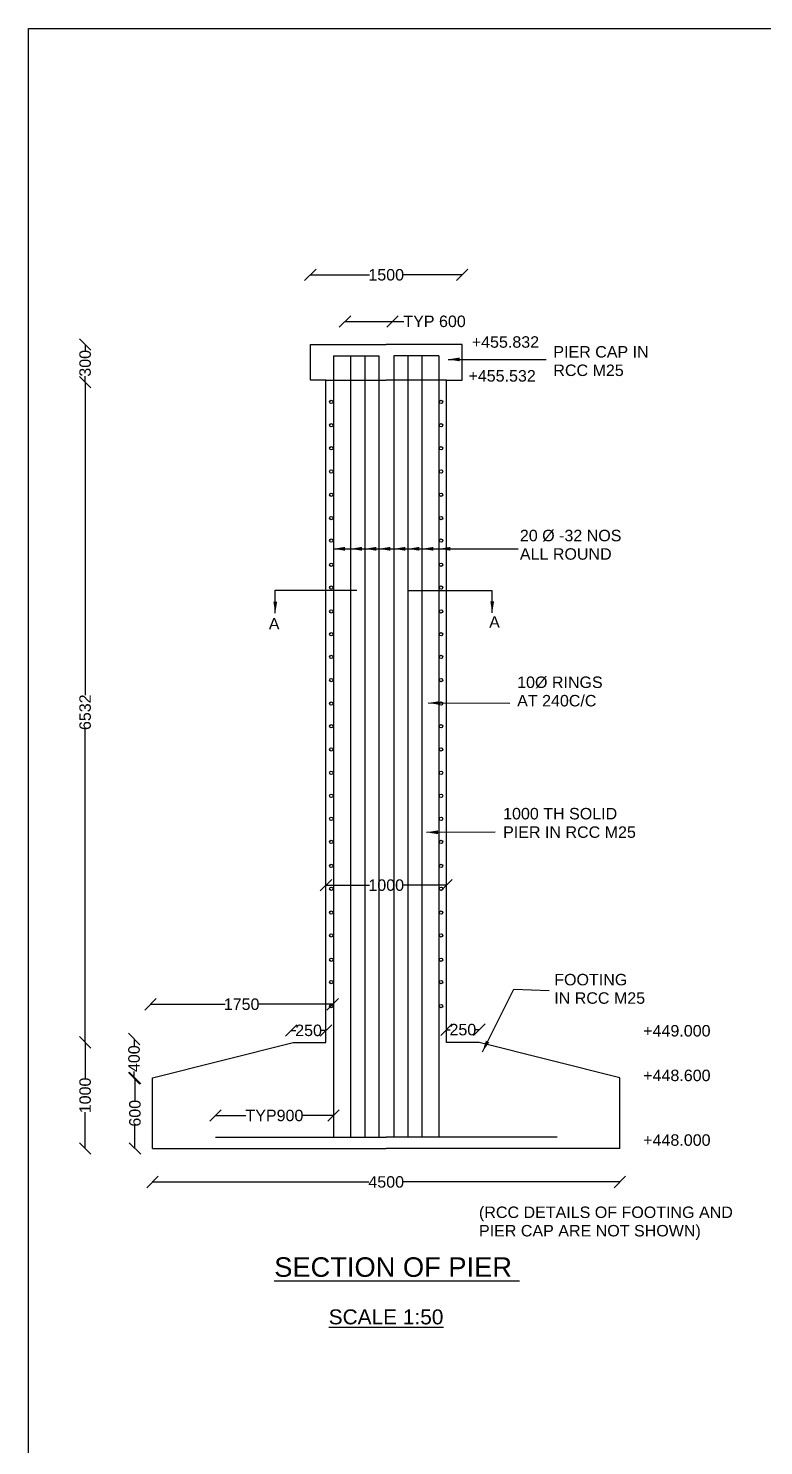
# Model space of a CAD drawing. Header units: millimetres. Extents: x -53240590 to -53219363, y 22122106 to 22136096.
# Drawn here: x -53240590 to -53237387, y 22129919 to 22136096 of the extents above; entities that cross this region are included whole.
import ezdxf

# ---------------------------------------------------------------- set-up
doc = ezdxf.new("R2010")
doc.units = ezdxf.units.MM
doc.header["$MEASUREMENT"] = 0
for name, color, linetype in [('DIMENSION', 7, 'Continuous'), ('DRAWING', 2, 'Continuous'), ('TEXT', 7, 'Continuous')]:
    doc.layers.add(name, color=color, linetype=linetype)
doc.styles.get("Standard").update_dxf_attribs({"font": 'arial.ttf', "height": 50})
doc.dimstyles.get("Standard").update_dxf_attribs({"dimtxt": 50, "dimasz": 50, "dimexe": 0.18, "dimexo": 0.0625, "dimgap": 0.09, "dimtad": 0, "dimdec": 0, "dimzin": 0, "dimdsep": 46, "dimtxsty": 'Standard', "dimblk": 'OBLIQUE', "dimcen": 0.09, "dimse1": 1, "dimse2": 1, "dimadec": 0, "dimazin": 0, "dimtfac": 1, "dimtdec": 0, "dimtofl": 0, "dimtmove": 0, "dimatfit": 3, "dimfxl": 1, "dimtolj": 1, "dimtzin": 0, "dimarcsym": 0})

# ---------------------------------------------------------------- blocks, each defined once
blk = doc.blocks.new('_Oblique')
at = {"color": 0, "linetype": 'ByBlock', "lineweight": -2}
blk.add_line((-0.5, -0.5), (0.5, 0.5), dxfattribs=at)
blk = doc.blocks.new('*D54')
at = {"layer": 'Defpoints', "color": 0, "transparency": 16777216}
for p in [(-53238700.6, 22135021.4), (-53239361.6, 22134717.3), (-53238700.6, 22134717.3)]:
    blk.add_point(p, dxfattribs=at)
at = {"layer": 'DIMENSION', "color": 0, "lineweight": -2, "transparency": 16777216}
for p, q in [((-53239361.6, 22135021.4), (-53239103.4, 22135021.4)), ((-53238700.6, 22135021.4), (-53238958.8, 22135021.4))]:
    blk.add_line(p, q, dxfattribs=at)
at = {"layer": 'DIMENSION', "color": 0, "lineweight": -2, "transparency": 16777216, "xscale": 50, "yscale": 50, "zscale": 50, "rotation": 180}
blk.add_blockref('_Oblique', (-53239361.6, 22135021.4), dxfattribs=at)
at = {"layer": 'DIMENSION', "color": 0, "lineweight": -2, "transparency": 16777216, "xscale": 50, "yscale": 50, "zscale": 50}
blk.add_blockref('_Oblique', (-53238700.6, 22135021.4), dxfattribs=at)
at = {"layer": 'DIMENSION', "color": 0, "transparency": 16777216, "insert": (-53239031.1, 22135021.4), "char_height": 50, "attachment_point": 5}
blk.add_mtext('\\A1;1500', dxfattribs=at)
blk = doc.blocks.new('*D55')
at = {"layer": 'Defpoints', "color": 0, "transparency": 16777216}
for p in [(-53239004, 22134818.5), (-53239210.9, 22134668.7), (-53239004, 22134668.7)]:
    blk.add_point(p, dxfattribs=at)
at = {"layer": 'DIMENSION', "color": 0, "lineweight": -2, "transparency": 16777216}
for p, q in [((-53239210.9, 22134818.5), (-53239004, 22134818.5)), ((-53239004, 22134818.5), (-53238954, 22134818.5))]:
    blk.add_line(p, q, dxfattribs=at)
at = {"layer": 'DIMENSION', "color": 0, "lineweight": -2, "transparency": 16777216, "xscale": 50, "yscale": 50, "zscale": 50, "rotation": 180}
blk.add_blockref('_Oblique', (-53239210.9, 22134818.5), dxfattribs=at)
at = {"layer": 'DIMENSION', "color": 0, "lineweight": -2, "transparency": 16777216, "xscale": 50, "yscale": 50, "zscale": 50}
blk.add_blockref('_Oblique', (-53239004, 22134818.5), dxfattribs=at)
at = {"layer": 'DIMENSION', "color": 0, "transparency": 16777216, "insert": (-53238820.5, 22134818.5), "char_height": 50, "attachment_point": 5}
blk.add_mtext('\\A1;TYP 600', dxfattribs=at)
blk = doc.blocks.new('*D56')
at = {"layer": 'Defpoints', "color": 0, "transparency": 16777216}
for p in [(-53239293.6, 22132361.7), (-53239293.6, 22132361.7), (-53238768.6, 22132361.7)]:
    blk.add_point(p, dxfattribs=at)
at = {"layer": 'DIMENSION', "color": 0, "lineweight": -2, "transparency": 16777216}
for p, q in [((-53239293.6, 22132361.7), (-53239103.4, 22132361.7)), ((-53238768.6, 22132361.7), (-53238958.8, 22132361.7))]:
    blk.add_line(p, q, dxfattribs=at)
at = {"layer": 'DIMENSION', "color": 0, "lineweight": -2, "transparency": 16777216, "xscale": 50, "yscale": 50, "zscale": 50, "rotation": 180}
blk.add_blockref('_Oblique', (-53239293.6, 22132361.7), dxfattribs=at)
at = {"layer": 'DIMENSION', "color": 0, "lineweight": -2, "transparency": 16777216, "xscale": 50, "yscale": 50, "zscale": 50}
blk.add_blockref('_Oblique', (-53238768.6, 22132361.7), dxfattribs=at)
at = {"layer": 'DIMENSION', "color": 0, "transparency": 16777216, "insert": (-53239031.1, 22132361.7), "char_height": 50, "attachment_point": 5}
blk.add_mtext('\\A1;1000', dxfattribs=at)
blk = doc.blocks.new('*D57')
at = {"layer": 'Defpoints', "color": 0, "transparency": 16777216}
for p in [(-53238768.6, 22131732), (-53238768.6, 22131675.7), (-53238625.7, 22131675.7)]:
    blk.add_point(p, dxfattribs=at)
at = {"layer": 'DIMENSION', "color": 0, "lineweight": -2, "transparency": 16777216}
for p, q in [((-53238768.6, 22131732), (-53238752.8, 22131732)), ((-53238625.7, 22131732), (-53238641.5, 22131732))]:
    blk.add_line(p, q, dxfattribs=at)
at = {"layer": 'DIMENSION', "color": 0, "lineweight": -2, "transparency": 16777216, "xscale": 50, "yscale": 50, "zscale": 50, "rotation": 180}
blk.add_blockref('_Oblique', (-53238768.6, 22131732), dxfattribs=at)
at = {"layer": 'DIMENSION', "color": 0, "lineweight": -2, "transparency": 16777216, "xscale": 50, "yscale": 50, "zscale": 50}
blk.add_blockref('_Oblique', (-53238625.7, 22131732), dxfattribs=at)
at = {"layer": 'DIMENSION', "color": 0, "transparency": 16777216, "insert": (-53238697.2, 22131732), "char_height": 50, "attachment_point": 5}
blk.add_mtext('\\A1;250', dxfattribs=at)
blk = doc.blocks.new('*D58')
at = {"layer": 'Defpoints', "color": 0, "transparency": 16777216}
for p in [(-53239444.9, 22131728.8), (-53239444.9, 22131673.6), (-53239293.6, 22131675.7)]:
    blk.add_point(p, dxfattribs=at)
at = {"layer": 'DIMENSION', "color": 0, "lineweight": -2, "transparency": 16777216}
for p, q in [((-53239444.9, 22131728.8), (-53239424.9, 22131728.8)), ((-53239293.6, 22131728.8), (-53239313.6, 22131728.8))]:
    blk.add_line(p, q, dxfattribs=at)
at = {"layer": 'DIMENSION', "color": 0, "lineweight": -2, "transparency": 16777216, "xscale": 50, "yscale": 50, "zscale": 50, "rotation": 180}
blk.add_blockref('_Oblique', (-53239444.9, 22131728.8), dxfattribs=at)
at = {"layer": 'DIMENSION', "color": 0, "lineweight": -2, "transparency": 16777216, "xscale": 50, "yscale": 50, "zscale": 50}
blk.add_blockref('_Oblique', (-53239293.6, 22131728.8), dxfattribs=at)
at = {"layer": 'DIMENSION', "color": 0, "transparency": 16777216, "insert": (-53239369.3, 22131728.8), "char_height": 50, "attachment_point": 5}
blk.add_mtext('\\A1;250', dxfattribs=at)
blk = doc.blocks.new('*D59')
at = {"layer": 'Defpoints', "color": 0, "transparency": 16777216}
for p in [(-53240057.6, 22131842.8), (-53240057.6, 22131842.8), (-53239264.3, 22131839.4)]:
    blk.add_point(p, dxfattribs=at)
at = {"layer": 'DIMENSION', "color": 0, "lineweight": -2, "transparency": 16777216}
for p, q in [((-53240057.6, 22131842.8), (-53239733.3, 22131842.8)), ((-53239264.3, 22131842.8), (-53239588.7, 22131842.8))]:
    blk.add_line(p, q, dxfattribs=at)
at = {"layer": 'DIMENSION', "color": 0, "lineweight": -2, "transparency": 16777216, "xscale": 50, "yscale": 50, "zscale": 50, "rotation": 180}
blk.add_blockref('_Oblique', (-53240057.6, 22131842.8), dxfattribs=at)
at = {"layer": 'DIMENSION', "color": 0, "lineweight": -2, "transparency": 16777216, "xscale": 50, "yscale": 50, "zscale": 50}
blk.add_blockref('_Oblique', (-53239264.3, 22131842.8), dxfattribs=at)
at = {"layer": 'DIMENSION', "color": 0, "transparency": 16777216, "insert": (-53239661, 22131842.8), "char_height": 50, "attachment_point": 5}
blk.add_mtext('\\A1;1750', dxfattribs=at)
blk = doc.blocks.new('*D60')
at = {"layer": 'Defpoints', "color": 0, "transparency": 16777216}
for p in [(-53239775.1, 22131357.9), (-53239775.1, 22131263), (-53239261, 22131263)]:
    blk.add_point(p, dxfattribs=at)
at = {"layer": 'DIMENSION', "color": 0, "lineweight": -2, "transparency": 16777216}
for p, q in [((-53239775.1, 22131357.9), (-53239641.9, 22131357.9)), ((-53239261, 22131357.9), (-53239394.3, 22131357.9))]:
    blk.add_line(p, q, dxfattribs=at)
at = {"layer": 'DIMENSION', "color": 0, "lineweight": -2, "transparency": 16777216, "xscale": 50, "yscale": 50, "zscale": 50, "rotation": 180}
blk.add_blockref('_Oblique', (-53239775.1, 22131357.9), dxfattribs=at)
at = {"layer": 'DIMENSION', "color": 0, "lineweight": -2, "transparency": 16777216, "xscale": 50, "yscale": 50, "zscale": 50}
blk.add_blockref('_Oblique', (-53239261, 22131357.9), dxfattribs=at)
at = {"layer": 'DIMENSION', "color": 0, "transparency": 16777216, "insert": (-53239518.1, 22131357.9), "char_height": 50, "attachment_point": 5}
blk.add_mtext('\\A1;TYP900', dxfattribs=at)
blk = doc.blocks.new('*D61')
at = {"layer": 'Defpoints', "color": 0, "transparency": 16777216}
for p in [(-53240048.8, 22131214), (-53238013.4, 22131214), (-53240048.8, 22131068.3)]:
    blk.add_point(p, dxfattribs=at)
at = {"layer": 'DIMENSION', "color": 0, "lineweight": -2, "transparency": 16777216}
for p, q in [((-53240048.8, 22131068.3), (-53239106.8, 22131068.3)), ((-53238013.4, 22131068.3), (-53238955.4, 22131068.3))]:
    blk.add_line(p, q, dxfattribs=at)
at = {"layer": 'DIMENSION', "color": 0, "lineweight": -2, "transparency": 16777216, "xscale": 50, "yscale": 50, "zscale": 50, "rotation": 180}
blk.add_blockref('_Oblique', (-53240048.8, 22131068.3), dxfattribs=at)
at = {"layer": 'DIMENSION', "color": 0, "lineweight": -2, "transparency": 16777216, "xscale": 50, "yscale": 50, "zscale": 50}
blk.add_blockref('_Oblique', (-53238013.4, 22131068.3), dxfattribs=at)
at = {"layer": 'DIMENSION', "color": 0, "transparency": 16777216, "insert": (-53239031.1, 22131068.3), "char_height": 50, "attachment_point": 5}
blk.add_mtext('\\A1;4500', dxfattribs=at)
blk = doc.blocks.new('*D62')
at = {"layer": 'Defpoints', "color": 0, "transparency": 16777216}
for p in [(-53240125.5, 22131521.5), (-53240048.8, 22131521.5), (-53240048.8, 22131214)]:
    blk.add_point(p, dxfattribs=at)
at = {"layer": 'DIMENSION', "color": 0, "lineweight": -2, "transparency": 16777216}
for p, q in [((-53240125.5, 22131521.5), (-53240125.5, 22131423.2)), ((-53240125.5, 22131214), (-53240125.5, 22131312.4))]:
    blk.add_line(p, q, dxfattribs=at)
at = {"layer": 'DIMENSION', "color": 0, "lineweight": -2, "transparency": 16777216, "xscale": 50, "yscale": 50, "zscale": 50}
for p, rotation in [((-53240125.5, 22131521.5), 90), ((-53240125.5, 22131214), 270)]:
    blk.add_blockref('_Oblique', p, dxfattribs=dict(at, rotation=rotation))
at = {"layer": 'DIMENSION', "color": 0, "transparency": 16777216, "insert": (-53240125.5, 22131367.8), "char_height": 50, "attachment_point": 5, "rotation": 90}
blk.add_mtext('\\A1;600', dxfattribs=at)
blk = doc.blocks.new('*D63')
at = {"layer": 'Defpoints', "color": 0, "transparency": 16777216}
for p in [(-53240129.4, 22131691.2), (-53240048.8, 22131691.2), (-53240048.8, 22131520.3)]:
    blk.add_point(p, dxfattribs=at)
at = {"layer": 'DIMENSION', "color": 0, "lineweight": -2, "transparency": 16777216}
for p, q in [((-53240129.4, 22131691.2), (-53240129.4, 22131662)), ((-53240129.4, 22131520.3), (-53240129.4, 22131549.5))]:
    blk.add_line(p, q, dxfattribs=at)
at = {"layer": 'DIMENSION', "color": 0, "lineweight": -2, "transparency": 16777216, "xscale": 50, "yscale": 50, "zscale": 50}
for p, rotation in [((-53240129.4, 22131691.2), 90), ((-53240129.4, 22131520.3), 270)]:
    blk.add_blockref('_Oblique', p, dxfattribs=dict(at, rotation=rotation))
at = {"layer": 'DIMENSION', "color": 0, "transparency": 16777216, "insert": (-53240129.4, 22131605.7), "char_height": 50, "attachment_point": 5, "rotation": 90}
blk.add_mtext('\\A1;400', dxfattribs=at)
blk = doc.blocks.new('*D64')
at = {"layer": 'Defpoints', "color": 0, "transparency": 16777216}
for p in [(-53240347.4, 22131677), (-53240342.5, 22131677), (-53240349.9, 22131214)]:
    blk.add_point(p, dxfattribs=at)
at = {"layer": 'DIMENSION', "color": 0, "lineweight": -2, "transparency": 16777216}
for p, q in [((-53240342.5, 22131677), (-53240342.5, 22131517.8)), ((-53240342.5, 22131214), (-53240342.5, 22131373.2))]:
    blk.add_line(p, q, dxfattribs=at)
at = {"layer": 'DIMENSION', "color": 0, "lineweight": -2, "transparency": 16777216, "xscale": 50, "yscale": 50, "zscale": 50}
for p, rotation in [((-53240342.5, 22131677), 90), ((-53240342.5, 22131214), 270)]:
    blk.add_blockref('_Oblique', p, dxfattribs=dict(at, rotation=rotation))
at = {"layer": 'DIMENSION', "color": 0, "transparency": 16777216, "insert": (-53240342.5, 22131445.5), "char_height": 50, "attachment_point": 5, "rotation": 90}
blk.add_mtext('\\A1;1000', dxfattribs=at)
blk = doc.blocks.new('*D65')
at = {"layer": 'Defpoints', "color": 0, "transparency": 16777216}
for p in [(-53240342.5, 22134553.9), (-53240333.1, 22134553.9), (-53240342.5, 22131677)]:
    blk.add_point(p, dxfattribs=at)
at = {"layer": 'DIMENSION', "color": 0, "lineweight": -2, "transparency": 16777216}
for p, q in [((-53240342.5, 22134553.9), (-53240342.5, 22133190.1)), ((-53240342.5, 22131677), (-53240342.5, 22133040.8))]:
    blk.add_line(p, q, dxfattribs=at)
at = {"layer": 'DIMENSION', "color": 0, "lineweight": -2, "transparency": 16777216, "xscale": 50, "yscale": 50, "zscale": 50}
for p, rotation in [((-53240342.5, 22134553.9), 90), ((-53240342.5, 22131677), 270)]:
    blk.add_blockref('_Oblique', p, dxfattribs=dict(at, rotation=rotation))
at = {"layer": 'DIMENSION', "color": 0, "transparency": 16777216, "insert": (-53240342.5, 22133115.4), "char_height": 50, "attachment_point": 5, "rotation": 90}
blk.add_mtext('\\A1;6532', dxfattribs=at)
blk = doc.blocks.new('*D66')
at = {"layer": 'Defpoints', "color": 0, "transparency": 16777216}
for p in [(-53240342.5, 22134717.7), (-53240338.8, 22134717.7), (-53240333.1, 22134553.9)]:
    blk.add_point(p, dxfattribs=at)
at = {"layer": 'DIMENSION', "color": 0, "lineweight": -2, "transparency": 16777216}
for p, q in [((-53240342.5, 22134717.7), (-53240342.5, 22134691)), ((-53240342.5, 22134553.9), (-53240342.5, 22134580.6))]:
    blk.add_line(p, q, dxfattribs=at)
at = {"layer": 'DIMENSION', "color": 0, "lineweight": -2, "transparency": 16777216, "xscale": 50, "yscale": 50, "zscale": 50}
for p, rotation in [((-53240342.5, 22134717.7), 90), ((-53240342.5, 22134553.9), 270)]:
    blk.add_blockref('_Oblique', p, dxfattribs=dict(at, rotation=rotation))
at = {"layer": 'DIMENSION', "color": 0, "transparency": 16777216, "insert": (-53240342.5, 22134635.8), "char_height": 50, "attachment_point": 5, "rotation": 90}
blk.add_mtext('\\A1;300', dxfattribs=at)

msp = doc.modelspace()

# ---------------------------------------------------------------- linework, layer by layer
at = {"layer": 'DIMENSION', "color": 0}
msp.add_lwpolyline([(-53219365.6, 22122105.7), (-53240589.9, 22122105.7), (-53240589.9, 22136095.6), (-53219365.6, 22136095.6)], close=True, dxfattribs=at)
at = {"layer": 'DRAWING', "color": 0}
for points in [[(-53239293.6, 22134563.1), (-53239361.6, 22134563.1), (-53239361.6, 22134717.3), (-53239030.8, 22134717.3)], [(-53239261, 22134668.7), (-53239063.7, 22134668.7)], [(-53239261, 22134668.7), (-53239261, 22131263)], [(-53239187, 22134668.7), (-53239187, 22131263)], [(-53239124.7, 22134668.7), (-53239124.7, 22131263)], [(-53239063.7, 22134668.7), (-53239063.7, 22131263)], [(-53238768.6, 22134563.1), (-53238700.6, 22134563.1), (-53238700.6, 22134717.3), (-53239031.4, 22134717.3)], [(-53238801.2, 22134668.7), (-53238998.5, 22134668.7)], [(-53238998.5, 22134668.7), (-53238998.5, 22131263)], [(-53238937.5, 22134668.7), (-53238937.5, 22131263)], [(-53238875.3, 22134668.7), (-53238875.3, 22131263)], [(-53238801.2, 22134668.7), (-53238801.2, 22131263)], [(-53240048.8, 22131214), (-53240048.8, 22131521.5), (-53239436.5, 22131675.7), (-53239293.6, 22131675.7), (-53239293.6, 22134563.1)], [(-53239293.6, 22134563.1), (-53239030.8, 22134563.1)], [(-53238768.6, 22134563.1), (-53239031.4, 22134563.1)], [(-53238013.4, 22131214), (-53238013.4, 22131521.5), (-53238625.7, 22131675.7), (-53238768.6, 22131675.7), (-53238768.6, 22134563.1)], [(-53240048.8, 22131214), (-53239031.1, 22131214)], [(-53239775.1, 22131263), (-53239031.1, 22131263)], [(-53238287.1, 22131263), (-53239031.1, 22131263)], [(-53238013.4, 22131214), (-53239031.1, 22131214)]]:
    msp.add_lwpolyline(points, dxfattribs=at)
for centre in [(-53239270.2, 22134467.9), (-53238792, 22134467.9), (-53239270.2, 22134366.1), (-53238792, 22134366.1), (-53239270.2, 22134265.8), (-53238792, 22134265.8), (-53239270.2, 22134164.5), (-53238792, 22134164.5), (-53239270.2, 22134063.4), (-53238792, 22134063.4), (-53239270.2, 22133961.3), (-53238792, 22133961.3), (-53239270.2, 22133863.2), (-53238792, 22133863.2), (-53239270.2, 22133758.1), (-53238792, 22133758.1), (-53239270.2, 22133658.5), (-53238792, 22133658.5), (-53239270.2, 22133554.9), (-53238792, 22133554.9), (-53239270.2, 22133455.3), (-53238792, 22133455.3), (-53239270.2, 22133356.4), (-53238792, 22133356.4), (-53239270.2, 22133255.3), (-53238792, 22133255.3), (-53239270.2, 22133153.3), (-53238792, 22133153.3), (-53239270.2, 22133054.1), (-53238792, 22133054.1), (-53239270.2, 22132953.5), (-53238792, 22132953.5), (-53239270.2, 22132851.3), (-53238792, 22132851.3), (-53239270.2, 22132751.1), (-53238792, 22132751.1), (-53239270.2, 22132650.9), (-53238792, 22132650.9), (-53239270.2, 22132550.3), (-53238792, 22132550.3), (-53239270.2, 22132445.6), (-53238792, 22132445.6), (-53239270.2, 22132345.9), (-53238792, 22132345.9), (-53239270.2, 22132242.1), (-53238792, 22132242.1), (-53239270.2, 22132142.9), (-53238792, 22132142.9), (-53239270.2, 22132036.7), (-53238792, 22132036.7), (-53239270.2, 22131939.3), (-53238792, 22131939.3), (-53239270.2, 22131835.1), (-53238792, 22131835.1)]:
    msp.add_circle(centre, 7.3, dxfattribs=at)

# ---------------------------------------------------------------- texts
at = {"layer": 'TEXT', "color": 0}
for s, height, p in [('+455.832', 50, (-53238658.4, 22134703.8)), ('PIER CAP IN ', 50, (-53238303, 22134660.9)), ('+455.532', 50, (-53238672.8, 22134556.3)), ('RCC M25', 50, (-53238303, 22134580.5)), ('20 Ø -32 NOS ', 50, (-53238448.8, 22133860.4)), ('ALL ROUND', 50, (-53238448.8, 22133780)), ('A', 50, (-53239542.4, 22133476.3)), ('A', 50, (-53238582.6, 22133483.4)), ('10Ø RINGS ', 50, (-53238460.7, 22133221.1)), ('AT 240C/C', 50, (-53238460.7, 22133140.7)), ('1000 TH SOLID ', 50, (-53238521.8, 22132648.4)), ('PIER IN RCC M25', 50, (-53238521.8, 22132568)), ('FOOTING ', 50, (-53238299.1, 22131925.2)), ('IN RCC M25 ', 50, (-53238299.1, 22131844.9)), ('+449.000', 50, (-53237911.5, 22131702.3)), ('+448.600', 50, (-53237911.5, 22131507.8)), ('+448.000', 50, (-53237911.5, 22131226.1)), ('(RCC DETAILS OF FOOTING AND ', 50, (-53238626.9, 22130911.4)), ('PIER CAP ARE NOT SHOWN)', 50, (-53238626.9, 22130831)), ('%%USECTION OF PIER ', 85, (-53239518.9, 22130655.1)), ('%%USCALE 1:50', 65, (-53239281.6, 22130448))]:
    msp.add_text(s, height=height, dxfattribs=at).set_placement(p)

# ---------------------------------------------------------------- dimensions: what is measured, and where the dimension line sits
at = {"layer": 'DIMENSION', "color": 0}
for base, p1, p2, text, picture, middle in [((-53238700.6, 22135021.4), (-53239361.6, 22134717.3), (-53238700.6, 22134717.3), '1500', '*D54', (-53239031.1, 22135021.4)), ((-53239004, 22134818.5), (-53239210.9, 22134668.7), (-53239004, 22134668.7), 'TYP 600', '*D55', (-53238820.5, 22134818.5)), ((-53239293.6, 22132361.7), (-53238768.6, 22132361.7), (-53239293.6, 22132361.7), '1000', '*D56', (-53239031.1, 22132361.7)), ((-53240057.6, 22131842.8), (-53239264.3, 22131839.4), (-53240057.6, 22131842.8), '1750', '*D59', (-53239661, 22131842.8)), ((-53239444.9, 22131728.8), (-53239293.6, 22131675.7), (-53239444.9, 22131673.6), '250', '*D58', (-53239369.3, 22131728.8)), ((-53238768.6, 22131732), (-53238625.7, 22131675.7), (-53238768.6, 22131675.7), '250', '*D57', (-53238697.2, 22131732)), ((-53239775.1, 22131357.9), (-53239261, 22131263), (-53239775.1, 22131263), 'TYP900', '*D60', (-53239518.1, 22131357.9)), ((-53240048.8, 22131068.3), (-53238013.4, 22131214), (-53240048.8, 22131214), '4500', '*D61', (-53239031.1, 22131068.3))]:
    dim = msp.add_linear_dim(base=base, p1=p1, p2=p2, text=text, dimstyle='Standard', dxfattribs=at)
    dim.commit()
    dim.dimension.update_dxf_attribs({"geometry": picture, "text_midpoint": middle})
for base, p1, p2, text, picture, middle in [((-53240342.5, 22134717.7), (-53240333.1, 22134553.9), (-53240338.8, 22134717.7), '300', '*D66', (-53240342.5, 22134635.8)), ((-53240342.5, 22134553.9), (-53240342.5, 22131677), (-53240333.1, 22134553.9), '6532', '*D65', (-53240342.5, 22133115.4)), ((-53240342.5, 22131677), (-53240349.9, 22131214), (-53240347.4, 22131677), '1000', '*D64', (-53240342.5, 22131445.5)), ((-53240129.4, 22131691.2), (-53240048.8, 22131520.3), (-53240048.8, 22131691.2), '400', '*D63', (-53240129.4, 22131605.7)), ((-53240125.5, 22131521.5), (-53240048.8, 22131214), (-53240048.8, 22131521.5), '600', '*D62', (-53240125.5, 22131367.8))]:
    dim = msp.add_linear_dim(base=base, p1=p1, p2=p2, angle=90, text=text, dimstyle='Standard', dxfattribs=at)
    dim.commit()
    dim.dimension.update_dxf_attribs({"geometry": picture, "text_midpoint": middle})

# ---------------------------------------------------------------- leaders
for points in [[(-53238761.6, 22134652.8), (-53238334, 22134652.8)], [(-53239261, 22133827.6), (-53238456.8, 22133827.6)], [(-53239187, 22133827.6), (-53239063.7, 22133827.6)], [(-53239124.7, 22133827.6), (-53239001.4, 22133827.6)], [(-53239063.7, 22133827.6), (-53238940.5, 22133827.6)], [(-53238998.5, 22133827.6), (-53238875.3, 22133827.6)], [(-53238936.9, 22133827.6), (-53238813.6, 22133827.6)], [(-53238875.3, 22133827.6), (-53238752, 22133827.6)], [(-53238801.2, 22133827.6), (-53238678, 22133827.6)], [(-53239514.5, 22133546.7), (-53239514.5, 22133647.7), (-53239159.7, 22133647.7)], [(-53238569.4, 22133548.6), (-53238569.4, 22133643.9), (-53238937.5, 22133643.9)], [(-53238847.8, 22133155.9), (-53238492.7, 22133154.5)], [(-53238855.9, 22132592.1), (-53238557, 22132593.5)], [(-53238612.2, 22131635.1), (-53238475, 22131909.2), (-53238321, 22131903)]]:
    msp.add_leader(points, dimstyle='Standard', override={"dimgap": 0.09, "dimtad": 0}, dxfattribs=at)

doc.saveas('drawing.dxf')
